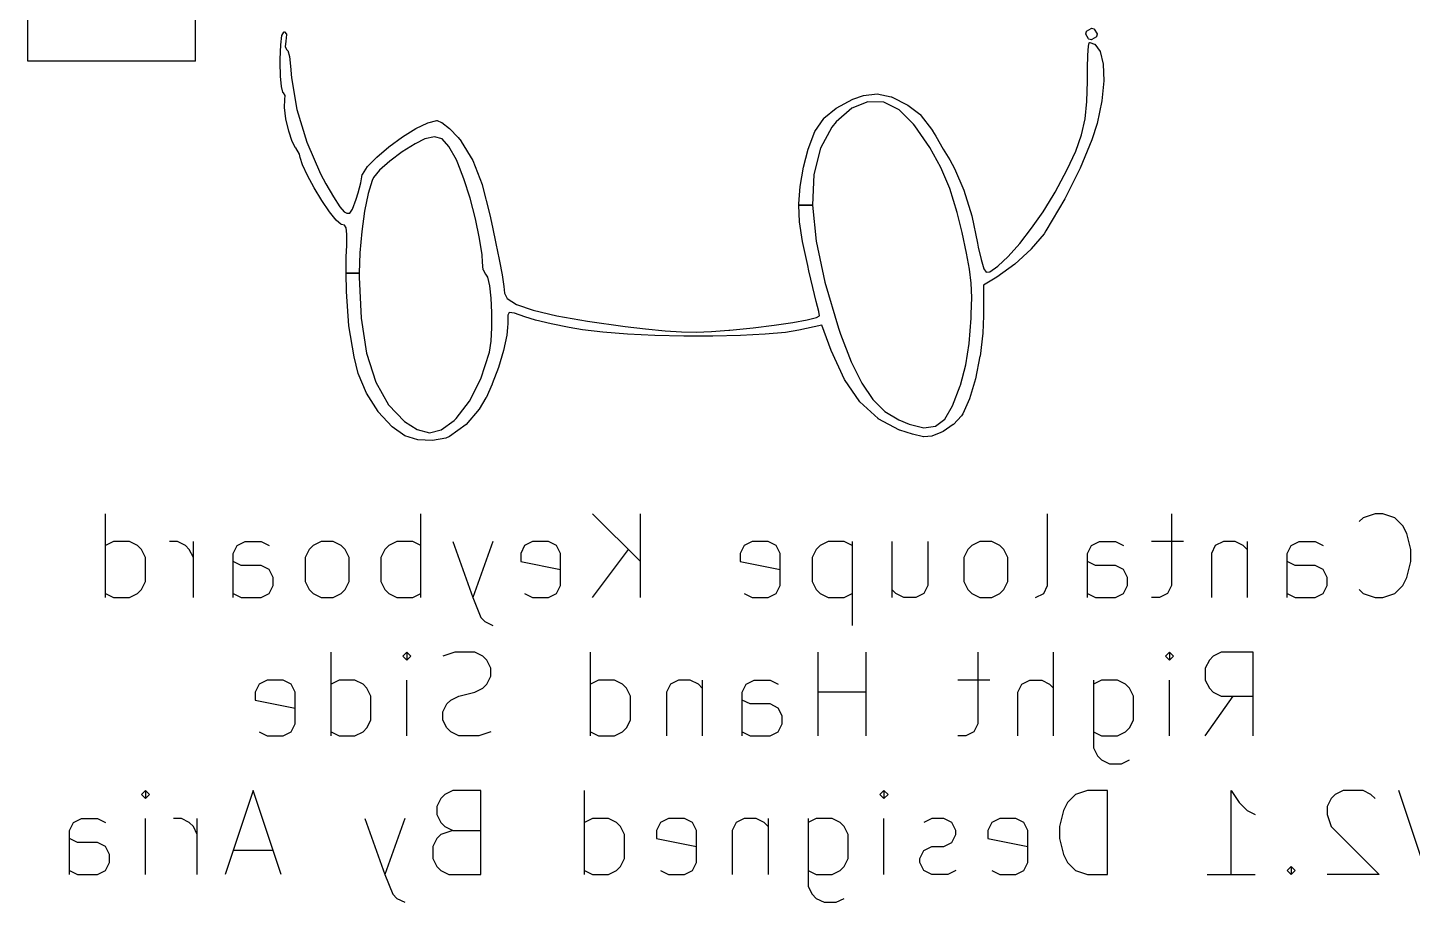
# Model space of a CAD drawing. Extents: x 83 to 346, y -162 to -57.
# Drawn here: x 262.49 to 279.01, y -154.59 to -144.17 of the extents above; entities that cross this region are included whole.
import ezdxf

# ---------------------------------------------------------------- set-up
doc = ezdxf.new("R2010")
doc.units = 0
doc.layers.add('BLACK', color=7, linetype='CONTINUOUS')

msp = doc.modelspace()

# ---------------------------------------------------------------- linework, layer by layer
at = {"layer": 'BLACK', "linetype": 'CONTINUOUS'}
for p, q in [((262.49, -144.566), (262.49, -140.666)), ((264.49, -144.566), (264.49, -140.666)), ((275.121, -144.208), (275.177, -144.175)), ((275.177, -144.175), (275.178, -144.174)), ((275.177, -144.175), (275.177, -144.175)), ((275.177, -144.175), (275.177, -144.175)), ((275.178, -144.174), (275.179, -144.174)), ((275.179, -144.174), (275.18, -144.174)), ((275.179, -144.174), (275.179, -144.174)), ((275.179, -144.174), (275.179, -144.174)), ((275.179, -144.174), (275.179, -144.174)), ((275.18, -144.174), (275.18, -144.174)), ((275.18, -144.174), (275.18, -144.174)), ((275.18, -144.174), (275.21, -144.181)), ((275.21, -144.181), (275.21, -144.181)), ((275.21, -144.181), (275.21, -144.181)), ((275.21, -144.181), (275.21, -144.181)), ((275.21, -144.181), (275.211, -144.182)), ((275.211, -144.182), (275.212, -144.182)), ((275.212, -144.182), (275.212, -144.182)), ((275.212, -144.182), (275.212, -144.182)), ((275.212, -144.182), (275.213, -144.184)), ((275.213, -144.184), (275.213, -144.184)), ((275.213, -144.184), (275.247, -144.24)), ((265.508, -144.372), (265.523, -144.261)), ((265.523, -144.259), (265.545, -144.219)), ((265.523, -144.26), (265.523, -144.259)), ((265.523, -144.261), (265.523, -144.26)), ((265.545, -144.218), (265.546, -144.217)), ((265.545, -144.219), (265.545, -144.218)), ((265.546, -144.217), (265.546, -144.217)), ((265.546, -144.217), (265.546, -144.217)), ((265.546, -144.217), (265.547, -144.217)), ((265.547, -144.217), (265.548, -144.216)), ((265.548, -144.216), (265.548, -144.216)), ((265.548, -144.216), (265.548, -144.216)), ((265.548, -144.216), (265.549, -144.216)), ((265.549, -144.216), (265.55, -144.216)), ((265.55, -144.216), (265.55, -144.216)), ((265.55, -144.216), (265.551, -144.216)), ((265.55, -144.216), (265.55, -144.216)), ((265.551, -144.216), (265.551, -144.217)), ((265.551, -144.217), (265.552, -144.217)), ((265.552, -144.217), (265.552, -144.217)), ((265.552, -144.217), (265.552, -144.217)), ((265.552, -144.217), (265.553, -144.218)), ((265.553, -144.218), (265.576, -144.243)), ((265.571, -144.328), (265.563, -144.397)), ((265.577, -144.247), (265.571, -144.327)), ((265.571, -144.327), (265.571, -144.328)), ((265.571, -144.328), (265.571, -144.328)), ((265.576, -144.243), (265.576, -144.243)), ((265.576, -144.243), (265.576, -144.244)), ((265.576, -144.244), (265.576, -144.244)), ((265.576, -144.244), (265.577, -144.245)), ((265.577, -144.245), (265.577, -144.245)), ((265.577, -144.245), (265.577, -144.245)), ((265.577, -144.245), (265.577, -144.246)), ((265.577, -144.246), (265.577, -144.247)), ((265.577, -144.247), (265.577, -144.247)), ((265.577, -144.247), (265.577, -144.247)), ((275.111, -144.241), (275.118, -144.212)), ((275.111, -144.242), (275.111, -144.241)), ((275.111, -144.241), (275.111, -144.241)), ((275.111, -144.241), (275.111, -144.241)), ((275.111, -144.243), (275.111, -144.242)), ((275.111, -144.244), (275.111, -144.243)), ((275.111, -144.243), (275.111, -144.243)), ((275.111, -144.243), (275.111, -144.243)), ((275.111, -144.245), (275.111, -144.244)), ((275.145, -144.301), (275.111, -144.245)), ((275.111, -144.245), (275.111, -144.245)), ((275.111, -144.245), (275.111, -144.245)), ((275.118, -144.212), (275.119, -144.21)), ((275.118, -144.212), (275.118, -144.212)), ((275.118, -144.212), (275.118, -144.212)), ((275.118, -144.212), (275.118, -144.212)), ((275.119, -144.21), (275.12, -144.209)), ((275.119, -144.21), (275.119, -144.21)), ((275.119, -144.21), (275.119, -144.21)), ((275.119, -144.21), (275.119, -144.21)), ((275.12, -144.209), (275.121, -144.208)), ((275.121, -144.208), (275.121, -144.208)), ((275.121, -144.208), (275.121, -144.208)), ((275.147, -144.303), (275.145, -144.301)), ((275.145, -144.301), (275.145, -144.301)), ((275.145, -144.387), (275.153, -144.348)), ((275.148, -144.303), (275.147, -144.303)), ((275.147, -144.303), (275.147, -144.303)), ((275.147, -144.303), (275.147, -144.303)), ((275.178, -144.311), (275.148, -144.303)), ((275.148, -144.303), (275.148, -144.303)), ((275.148, -144.303), (275.148, -144.303)), ((275.148, -144.303), (275.148, -144.303)), ((275.148, -144.303), (275.148, -144.303)), ((275.153, -144.348), (275.153, -144.347)), ((275.153, -144.347), (275.154, -144.347)), ((275.153, -144.348), (275.153, -144.348)), ((275.154, -144.346), (275.155, -144.345)), ((275.154, -144.347), (275.154, -144.346)), ((275.154, -144.346), (275.154, -144.346)), ((275.154, -144.346), (275.154, -144.346)), ((275.155, -144.345), (275.155, -144.345)), ((275.155, -144.345), (275.156, -144.345)), ((275.156, -144.345), (275.156, -144.344)), ((275.156, -144.344), (275.157, -144.344)), ((275.157, -144.344), (275.157, -144.344)), ((275.157, -144.344), (275.157, -144.344)), ((275.157, -144.344), (275.158, -144.344)), ((275.158, -144.344), (275.158, -144.344)), ((275.158, -144.344), (275.159, -144.344)), ((275.159, -144.344), (275.159, -144.344)), ((275.159, -144.344), (275.16, -144.344)), ((275.16, -144.344), (275.216, -144.362)), ((275.179, -144.311), (275.178, -144.311)), ((275.178, -144.311), (275.178, -144.311)), ((275.178, -144.311), (275.178, -144.311)), ((275.18, -144.311), (275.179, -144.311)), ((275.181, -144.311), (275.18, -144.311)), ((275.18, -144.311), (275.18, -144.311)), ((275.18, -144.311), (275.18, -144.311)), ((275.182, -144.31), (275.181, -144.311)), ((275.238, -144.276), (275.182, -144.31)), ((275.182, -144.31), (275.182, -144.31)), ((275.239, -144.275), (275.238, -144.276)), ((275.238, -144.276), (275.238, -144.276)), ((275.238, -144.276), (275.238, -144.276)), ((275.238, -144.276), (275.238, -144.276)), ((275.238, -144.276), (275.238, -144.276)), ((275.24, -144.274), (275.239, -144.275)), ((275.239, -144.275), (275.239, -144.275)), ((275.239, -144.275), (275.239, -144.275)), ((275.248, -144.244), (275.24, -144.273)), ((275.24, -144.273), (275.24, -144.274)), ((275.247, -144.24), (275.247, -144.24)), ((275.247, -144.24), (275.247, -144.24)), ((275.247, -144.24), (275.247, -144.241)), ((275.247, -144.241), (275.248, -144.242)), ((275.248, -144.242), (275.248, -144.242)), ((275.248, -144.242), (275.248, -144.242)), ((275.248, -144.242), (275.248, -144.242)), ((275.248, -144.242), (275.248, -144.244)), ((275.248, -144.244), (275.248, -144.244)), ((275.248, -144.244), (275.248, -144.244)), ((265.501, -144.542), (265.508, -144.373)), ((265.508, -144.373), (265.508, -144.372)), ((265.508, -144.372), (265.508, -144.372)), ((265.563, -144.397), (265.58, -144.43)), ((265.58, -144.43), (265.59, -144.438)), ((265.59, -144.438), (265.59, -144.439)), ((265.59, -144.439), (265.591, -144.439)), ((265.591, -144.439), (265.591, -144.439)), ((265.591, -144.439), (265.591, -144.44)), ((265.591, -144.44), (265.592, -144.44)), ((265.592, -144.44), (265.592, -144.441)), ((265.592, -144.441), (265.613, -144.509)), ((265.613, -144.509), (265.613, -144.51)), ((265.613, -144.51), (265.613, -144.51)), ((265.613, -144.51), (265.624, -144.625)), ((275.133, -144.651), (275.137, -144.495)), ((275.137, -144.494), (275.144, -144.388)), ((275.137, -144.495), (275.137, -144.494)), ((275.137, -144.494), (275.137, -144.494)), ((275.144, -144.388), (275.145, -144.387)), ((275.145, -144.387), (275.145, -144.387)), ((275.216, -144.362), (275.216, -144.362)), ((275.216, -144.362), (275.217, -144.362)), ((275.217, -144.362), (275.217, -144.363)), ((275.217, -144.363), (275.218, -144.363)), ((275.218, -144.363), (275.218, -144.363)), ((275.218, -144.363), (275.218, -144.364)), ((275.218, -144.364), (275.283, -144.45)), ((275.283, -144.45), (275.283, -144.45)), ((275.283, -144.45), (275.283, -144.45)), ((275.283, -144.45), (275.283, -144.451)), ((275.283, -144.451), (275.284, -144.452)), ((275.284, -144.452), (275.284, -144.452)), ((275.284, -144.452), (275.284, -144.452)), ((275.284, -144.452), (275.32, -144.601)), ((264.49, -144.566), (262.49, -144.566)), ((265.501, -144.581), (265.501, -144.542)), ((265.501, -144.542), (265.501, -144.542)), ((265.501, -144.542), (265.501, -144.542)), ((265.505, -144.744), (265.501, -144.581)), ((265.501, -144.581), (265.501, -144.581)), ((265.501, -144.581), (265.501, -144.581)), ((265.624, -144.625), (265.624, -144.625)), ((265.624, -144.625), (265.624, -144.625)), ((265.624, -144.625), (265.635, -144.766)), ((275.131, -144.803), (275.133, -144.651)), ((275.133, -144.651), (275.133, -144.651)), ((275.133, -144.651), (275.133, -144.651)), ((275.32, -144.601), (275.32, -144.601)), ((275.32, -144.601), (275.32, -144.602)), ((275.32, -144.602), (275.326, -144.801)), ((265.516, -144.868), (265.505, -144.744)), ((265.505, -144.744), (265.505, -144.744)), ((265.505, -144.744), (265.505, -144.744)), ((265.635, -144.766), (265.702, -145.144)), ((275.125, -145.047), (275.131, -144.803)), ((275.326, -144.802), (275.301, -145.041)), ((275.326, -144.801), (275.326, -144.801)), ((275.326, -144.801), (275.326, -144.802)), ((265.517, -144.869), (265.516, -144.868)), ((265.533, -144.936), (265.517, -144.869)), ((265.517, -144.869), (265.517, -144.869)), ((265.533, -144.937), (265.533, -144.936)), ((265.533, -144.936), (265.533, -144.936)), ((265.533, -144.938), (265.533, -144.937)), ((265.533, -144.937), (265.533, -144.937)), ((265.534, -144.938), (265.533, -144.938)), ((265.541, -144.944), (265.534, -144.938)), ((265.534, -144.938), (265.534, -144.938)), ((265.561, -144.976), (265.541, -144.944)), ((265.556, -145.024), (265.561, -144.976)), ((272.333, -145.02), (272.459, -144.974)), ((272.459, -144.974), (272.459, -144.974)), ((272.459, -144.974), (272.46, -144.974)), ((272.46, -144.974), (272.622, -144.955)), ((272.622, -144.955), (272.623, -144.955)), ((272.623, -144.955), (272.624, -144.955)), ((272.624, -144.955), (272.79, -144.992)), ((272.79, -144.992), (272.791, -144.993)), ((272.791, -144.993), (272.792, -144.993)), ((272.792, -144.993), (272.99, -145.09)), ((265.553, -145.118), (265.556, -145.024)), ((265.553, -145.119), (265.553, -145.118)), ((265.553, -145.118), (265.553, -145.118)), ((265.571, -145.254), (265.553, -145.119)), ((265.556, -145.024), (265.556, -145.024)), ((265.556, -145.024), (265.556, -145.024)), ((265.702, -145.144), (265.821, -145.534)), ((271.986, -145.247), (272.133, -145.125)), ((272.133, -145.125), (272.333, -145.02)), ((272.133, -145.125), (272.133, -145.125)), ((272.133, -145.125), (272.133, -145.125)), ((272.322, -145.128), (272.135, -145.289)), ((272.512, -145.051), (272.322, -145.128)), ((272.333, -145.02), (272.333, -145.02)), ((272.333, -145.02), (272.333, -145.02)), ((272.701, -145.057), (272.512, -145.051)), ((272.884, -145.145), (272.701, -145.057)), ((273.055, -145.316), (272.884, -145.145)), ((272.99, -145.09), (272.99, -145.09)), ((272.99, -145.09), (272.99, -145.09)), ((272.99, -145.09), (273.133, -145.2)), ((275.104, -145.253), (275.125, -145.047)), ((275.301, -145.041), (275.245, -145.309)), ((275.301, -145.041), (275.301, -145.041)), ((275.301, -145.041), (275.301, -145.041)), ((265.571, -145.255), (265.571, -145.254)), ((265.571, -145.254), (265.571, -145.254)), ((265.604, -145.4), (265.571, -145.255)), ((267.121, -145.37), (267.263, -145.301)), ((267.263, -145.301), (267.263, -145.301)), ((267.263, -145.301), (267.264, -145.301)), ((267.264, -145.301), (267.371, -145.275)), ((267.371, -145.275), (267.371, -145.275)), ((267.371, -145.275), (267.372, -145.275)), ((267.372, -145.275), (267.372, -145.275)), ((267.372, -145.275), (267.373, -145.275)), ((267.373, -145.275), (267.373, -145.275)), ((267.373, -145.275), (267.374, -145.275)), ((267.374, -145.275), (267.427, -145.297)), ((267.427, -145.297), (267.427, -145.298)), ((267.427, -145.298), (267.428, -145.298)), ((267.428, -145.298), (267.52, -145.371)), ((271.878, -145.405), (271.985, -145.248)), ((271.985, -145.248), (271.986, -145.247)), ((271.985, -145.248), (271.985, -145.248)), ((272.135, -145.289), (272.082, -145.353)), ((273.073, -145.339), (273.055, -145.316)), ((273.249, -145.596), (273.073, -145.339)), ((273.133, -145.2), (273.134, -145.2)), ((273.134, -145.2), (273.134, -145.201)), ((273.134, -145.201), (273.283, -145.394)), ((275.062, -145.443), (275.104, -145.253)), ((275.245, -145.309), (275.184, -145.506)), ((275.245, -145.309), (275.245, -145.309)), ((275.245, -145.309), (275.245, -145.309)), ((265.604, -145.401), (265.604, -145.4)), ((265.644, -145.525), (265.604, -145.401)), ((265.604, -145.401), (265.604, -145.401)), ((266.799, -145.587), (266.96, -145.47)), ((266.96, -145.47), (267.121, -145.37)), ((266.96, -145.47), (266.96, -145.47)), ((266.96, -145.47), (266.96, -145.47)), ((267.229, -145.493), (267.111, -145.55)), ((267.121, -145.37), (267.121, -145.37)), ((267.121, -145.37), (267.121, -145.37)), ((267.342, -145.468), (267.229, -145.493)), ((267.432, -145.494), (267.342, -145.468)), ((267.515, -145.582), (267.432, -145.494)), ((267.52, -145.371), (267.52, -145.371)), ((267.52, -145.371), (267.521, -145.371)), ((267.521, -145.371), (267.623, -145.477)), ((267.623, -145.477), (267.623, -145.477)), ((267.623, -145.477), (267.623, -145.477)), ((267.623, -145.477), (267.66, -145.522)), ((271.798, -145.616), (271.878, -145.406)), ((271.878, -145.406), (271.878, -145.405)), ((271.878, -145.405), (271.878, -145.405)), ((272.082, -145.353), (271.945, -145.605)), ((273.283, -145.394), (273.283, -145.394)), ((273.283, -145.394), (273.283, -145.395)), ((273.283, -145.395), (273.321, -145.461)), ((273.321, -145.461), (273.321, -145.461)), ((273.321, -145.461), (273.411, -145.615)), ((274.992, -145.638), (275.062, -145.443)), ((265.645, -145.526), (265.644, -145.525)), ((265.685, -145.599), (265.645, -145.526)), ((265.645, -145.526), (265.645, -145.526)), ((265.686, -145.599), (265.685, -145.599)), ((265.686, -145.6), (265.686, -145.599)), ((265.687, -145.6), (265.686, -145.6)), ((265.732, -145.676), (265.687, -145.6)), ((265.821, -145.534), (265.984, -145.908)), ((266.654, -145.709), (266.799, -145.587)), ((266.799, -145.587), (266.799, -145.587)), ((266.799, -145.587), (266.799, -145.587)), ((266.958, -145.646), (266.808, -145.757)), ((267.111, -145.55), (266.958, -145.646)), ((267.603, -145.742), (267.515, -145.582)), ((267.66, -145.522), (267.66, -145.523)), ((267.66, -145.523), (267.66, -145.523)), ((267.66, -145.523), (267.798, -145.749)), ((271.745, -145.83), (271.798, -145.616)), ((271.798, -145.616), (271.798, -145.616)), ((271.798, -145.616), (271.798, -145.616)), ((271.945, -145.605), (271.867, -145.916)), ((273.384, -145.835), (273.249, -145.596)), ((273.411, -145.615), (273.488, -145.743)), ((274.888, -145.859), (274.992, -145.638)), ((275.184, -145.506), (275.046, -145.841)), ((275.184, -145.506), (275.184, -145.506)), ((275.184, -145.506), (275.184, -145.506)), ((265.74, -145.715), (265.732, -145.676)), ((265.766, -145.801), (265.74, -145.715)), ((265.74, -145.715), (265.74, -145.715)), ((265.74, -145.715), (265.74, -145.715)), ((265.766, -145.802), (265.766, -145.801)), ((265.826, -145.929), (265.766, -145.802)), ((265.766, -145.802), (265.766, -145.802)), ((266.482, -145.916), (266.542, -145.824)), ((266.542, -145.824), (266.542, -145.823)), ((266.542, -145.823), (266.543, -145.823)), ((266.543, -145.823), (266.654, -145.709)), ((266.654, -145.709), (266.654, -145.709)), ((266.654, -145.709), (266.654, -145.709)), ((266.808, -145.757), (266.686, -145.865)), ((267.621, -145.781), (267.603, -145.742)), ((267.694, -145.969), (267.621, -145.781)), ((267.798, -145.749), (267.798, -145.749)), ((267.798, -145.749), (267.799, -145.75)), ((267.799, -145.75), (267.911, -146.038)), ((271.704, -146.061), (271.745, -145.83)), ((271.745, -145.83), (271.745, -145.83)), ((271.745, -145.83), (271.745, -145.83)), ((273.489, -146.084), (273.384, -145.835)), ((273.488, -145.743), (273.488, -145.743)), ((273.488, -145.743), (273.488, -145.743)), ((273.488, -145.743), (273.545, -145.844)), ((265.908, -146.077), (265.826, -145.929)), ((265.826, -145.929), (265.826, -145.929)), ((265.826, -145.929), (265.826, -145.929)), ((265.984, -145.908), (266.048, -146.029)), ((266.462, -146.017), (266.475, -145.946)), ((266.475, -145.946), (266.481, -145.918)), ((266.475, -145.946), (266.475, -145.946)), ((266.475, -145.946), (266.475, -145.946)), ((266.481, -145.917), (266.482, -145.916)), ((266.481, -145.918), (266.481, -145.917)), ((266.597, -145.991), (266.551, -146.145)), ((266.614, -145.953), (266.597, -145.991)), ((266.686, -145.865), (266.614, -145.953)), ((267.766, -146.199), (267.694, -145.969)), ((271.867, -145.916), (271.85, -146.285)), ((273.545, -145.844), (273.545, -145.844)), ((273.545, -145.844), (273.545, -145.844)), ((273.545, -145.844), (273.657, -146.105)), ((274.744, -146.127), (274.888, -145.859)), ((275.046, -145.842), (274.861, -146.208)), ((275.046, -145.841), (275.046, -145.841)), ((275.046, -145.841), (275.046, -145.842)), ((266, -146.228), (265.908, -146.077)), ((265.908, -146.077), (265.908, -146.077)), ((265.908, -146.077), (265.908, -146.077)), ((266.048, -146.029), (266.138, -146.184)), ((266.407, -146.211), (266.431, -146.135)), ((266.431, -146.135), (266.462, -146.017)), ((266.551, -146.145), (266.509, -146.354)), ((267.911, -146.038), (267.911, -146.039)), ((267.911, -146.039), (267.911, -146.039)), ((267.911, -146.039), (268.003, -146.4)), ((271.687, -146.269), (271.704, -146.061)), ((271.704, -146.061), (271.704, -146.061)), ((271.704, -146.061), (271.704, -146.061)), ((273.577, -146.37), (273.489, -146.084)), ((273.657, -146.105), (273.657, -146.106)), ((273.657, -146.106), (273.657, -146.106)), ((273.657, -146.106), (273.752, -146.412)), ((274.602, -146.364), (274.723, -146.166)), ((274.723, -146.166), (274.744, -146.127)), ((266.092, -146.363), (266, -146.228)), ((266, -146.228), (266, -146.228)), ((266, -146.228), (266, -146.228)), ((266.138, -146.184), (266.215, -146.301)), ((266.215, -146.301), (266.266, -146.361)), ((266.333, -146.38), (266.365, -146.33)), ((266.365, -146.33), (266.407, -146.211)), ((267.831, -146.445), (267.766, -146.199)), ((271.687, -146.27), (271.687, -146.269)), ((271.688, -146.285), (271.687, -146.27)), ((271.687, -146.27), (271.687, -146.27)), ((271.696, -146.48), (271.688, -146.285)), ((271.688, -146.285), (271.85, -146.285)), ((271.85, -146.285), (271.688, -146.285)), ((271.85, -146.285), (271.894, -146.714)), ((274.861, -146.209), (274.636, -146.59)), ((274.861, -146.208), (274.861, -146.208)), ((274.861, -146.208), (274.861, -146.209)), ((266.171, -146.463), (266.092, -146.363)), ((266.092, -146.363), (266.092, -146.363)), ((266.092, -146.363), (266.092, -146.363)), ((266.172, -146.463), (266.171, -146.463)), ((266.172, -146.464), (266.172, -146.463)), ((266.227, -146.51), (266.172, -146.464)), ((266.266, -146.361), (266.298, -146.38)), ((266.298, -146.38), (266.333, -146.38)), ((266.509, -146.354), (266.475, -146.597)), ((267.881, -146.68), (267.831, -146.445)), ((268.003, -146.4), (268.003, -146.4)), ((268.003, -146.4), (268.003, -146.4)), ((268.003, -146.4), (268.033, -146.547)), ((271.696, -146.481), (271.696, -146.48)), ((271.696, -146.48), (271.696, -146.48)), ((271.731, -146.717), (271.696, -146.481)), ((273.636, -146.609), (273.577, -146.37)), ((273.752, -146.412), (273.752, -146.412)), ((273.752, -146.412), (273.752, -146.412)), ((273.752, -146.412), (273.821, -146.736)), ((274.465, -146.559), (274.602, -146.364)), ((266.228, -146.51), (266.227, -146.51)), ((266.227, -146.51), (266.227, -146.51)), ((266.227, -146.51), (266.227, -146.51)), ((266.229, -146.511), (266.228, -146.51)), ((266.235, -146.512), (266.229, -146.511)), ((266.229, -146.511), (266.229, -146.511)), ((266.229, -146.511), (266.229, -146.511)), ((266.268, -146.52), (266.235, -146.512)), ((266.287, -146.552), (266.268, -146.52)), ((266.295, -146.628), (266.287, -146.552)), ((266.295, -146.764), (266.295, -146.628)), ((266.475, -146.597), (266.452, -146.851)), ((268.033, -146.547), (268.033, -146.547)), ((268.033, -146.547), (268.073, -146.739)), ((273.69, -146.855), (273.636, -146.609)), ((274.323, -146.74), (274.465, -146.559)), ((274.613, -146.624), (274.461, -146.805)), ((274.636, -146.591), (274.613, -146.624)), ((274.613, -146.624), (274.613, -146.624)), ((274.613, -146.624), (274.613, -146.624)), ((274.636, -146.59), (274.636, -146.59)), ((274.636, -146.59), (274.636, -146.591)), ((266.29, -146.899), (266.295, -146.764)), ((267.91, -146.877), (267.881, -146.68)), ((268.073, -146.739), (268.073, -146.739)), ((268.073, -146.739), (268.113, -146.93)), ((271.794, -147.004), (271.731, -146.717)), ((271.731, -146.717), (271.731, -146.717)), ((271.731, -146.717), (271.731, -146.717)), ((271.894, -146.714), (271.997, -147.202)), ((273.821, -146.736), (273.821, -146.736)), ((273.821, -146.736), (273.821, -146.736)), ((273.821, -146.736), (273.829, -146.782)), ((273.829, -146.782), (273.862, -146.932)), ((274.185, -146.895), (274.323, -146.74)), ((274.461, -146.806), (274.264, -146.986)), ((274.461, -146.805), (274.461, -146.805)), ((274.461, -146.805), (274.461, -146.806)), ((266.29, -147.095), (266.29, -146.899)), ((266.29, -146.899), (266.29, -146.899)), ((266.29, -146.899), (266.29, -146.899)), ((266.452, -146.851), (266.443, -147.095)), ((267.914, -146.961), (267.91, -146.877)), ((267.924, -147.055), (267.914, -146.961)), ((267.914, -146.961), (267.914, -146.961)), ((267.914, -146.961), (267.914, -146.961)), ((268.113, -146.93), (268.113, -146.93)), ((268.113, -146.93), (268.117, -146.95)), ((268.117, -146.95), (268.117, -146.95)), ((268.117, -146.95), (268.117, -146.95)), ((268.117, -146.95), (268.148, -147.114)), ((273.725, -147.047), (273.69, -146.855)), ((273.862, -146.932), (273.895, -147.041)), ((274.263, -146.986), (274.05, -147.14)), ((274.063, -147.011), (274.185, -146.895)), ((274.264, -146.986), (274.263, -146.986)), ((274.264, -146.986), (274.264, -146.986)), ((266.291, -147.313), (266.29, -147.095)), ((266.29, -147.095), (266.443, -147.095)), ((266.443, -147.095), (266.29, -147.095)), ((266.443, -147.095), (266.443, -147.143)), ((266.443, -147.143), (266.467, -147.631)), ((267.925, -147.056), (267.924, -147.055)), ((267.924, -147.055), (267.924, -147.055)), ((267.924, -147.055), (267.924, -147.055)), ((267.925, -147.057), (267.925, -147.056)), ((267.95, -147.102), (267.925, -147.057)), ((267.925, -147.057), (267.925, -147.057)), ((267.925, -147.057), (267.925, -147.057)), ((267.951, -147.103), (267.95, -147.102)), ((267.95, -147.102), (267.95, -147.102)), ((267.95, -147.102), (267.95, -147.102)), ((267.952, -147.104), (267.951, -147.103)), ((267.951, -147.103), (267.951, -147.103)), ((267.951, -147.103), (267.951, -147.103)), ((267.953, -147.104), (267.952, -147.104)), ((267.952, -147.104), (267.952, -147.104)), ((267.954, -147.104), (267.953, -147.104)), ((267.953, -147.104), (267.953, -147.104)), ((267.955, -147.104), (267.954, -147.104)), ((267.98, -147.141), (267.955, -147.104)), ((268.002, -147.243), (267.98, -147.141)), ((268.148, -147.114), (268.148, -147.114)), ((268.148, -147.114), (268.148, -147.114)), ((268.148, -147.114), (268.17, -147.251)), ((271.809, -147.066), (271.794, -147.004)), ((271.794, -147.004), (271.794, -147.004)), ((271.794, -147.004), (271.794, -147.004)), ((271.857, -147.263), (271.809, -147.066)), ((271.809, -147.066), (271.809, -147.066)), ((273.744, -147.214), (273.725, -147.047)), ((274.049, -147.14), (273.893, -147.237)), ((273.895, -147.041), (273.921, -147.083)), ((273.921, -147.083), (273.968, -147.076)), ((273.968, -147.076), (274.063, -147.011)), ((274.05, -147.14), (274.049, -147.14)), ((274.05, -147.14), (274.05, -147.14)), ((266.291, -147.314), (266.291, -147.313)), ((266.322, -147.72), (266.291, -147.314)), ((266.291, -147.314), (266.291, -147.314)), ((268.018, -147.391), (268.002, -147.243)), ((268.17, -147.251), (268.17, -147.251)), ((268.17, -147.251), (268.17, -147.251)), ((268.17, -147.251), (268.179, -147.332)), ((271.897, -147.43), (271.857, -147.263)), ((271.997, -147.202), (272.162, -147.75)), ((273.75, -147.382), (273.744, -147.214)), ((273.893, -147.237), (273.893, -147.603)), ((268.026, -147.564), (268.018, -147.391)), ((268.179, -147.332), (268.209, -147.396)), ((268.209, -147.396), (268.322, -147.467)), ((268.322, -147.467), (268.519, -147.536)), ((271.925, -147.549), (271.897, -147.43)), ((271.897, -147.43), (271.897, -147.43)), ((273.745, -147.582), (273.75, -147.382)), ((266.467, -147.631), (266.533, -148.048)), ((268.026, -147.742), (268.026, -147.564)), ((268.235, -147.563), (268.216, -147.595)), ((268.216, -147.595), (268.218, -147.679)), ((268.295, -147.57), (268.235, -147.563)), ((268.419, -147.614), (268.295, -147.57)), ((268.42, -147.614), (268.419, -147.614)), ((268.548, -147.654), (268.42, -147.614)), ((268.42, -147.614), (268.42, -147.614)), ((268.42, -147.614), (268.42, -147.614)), ((268.519, -147.536), (268.801, -147.603)), ((268.801, -147.603), (269.166, -147.667)), ((271.616, -147.683), (271.787, -147.652)), ((271.787, -147.652), (271.899, -147.624)), ((271.899, -147.624), (271.935, -147.602)), ((271.935, -147.602), (271.925, -147.549)), ((273.721, -147.932), (273.743, -147.629)), ((273.743, -147.629), (273.745, -147.582)), ((273.893, -147.604), (273.884, -147.809)), ((273.893, -147.603), (273.893, -147.603)), ((273.893, -147.603), (273.893, -147.604)), ((266.322, -147.721), (266.322, -147.72)), ((266.322, -147.72), (266.322, -147.72)), ((266.383, -148.091), (266.322, -147.721)), ((268.017, -147.905), (268.026, -147.742)), ((268.214, -147.743), (268.205, -147.831)), ((268.219, -147.694), (268.214, -147.743)), ((268.214, -147.743), (268.214, -147.743)), ((268.218, -147.679), (268.219, -147.693)), ((268.219, -147.693), (268.219, -147.694)), ((268.219, -147.694), (268.219, -147.694)), ((268.549, -147.654), (268.548, -147.654)), ((268.548, -147.654), (268.548, -147.654)), ((268.733, -147.698), (268.549, -147.654)), ((268.947, -147.741), (268.733, -147.698)), ((268.733, -147.698), (268.733, -147.698)), ((268.733, -147.698), (268.733, -147.698)), ((269.109, -147.769), (268.947, -147.741)), ((268.947, -147.741), (268.947, -147.741)), ((268.947, -147.741), (268.947, -147.741)), ((269.35, -147.799), (269.109, -147.769)), ((269.109, -147.769), (269.109, -147.769)), ((269.109, -147.769), (269.109, -147.769)), ((269.166, -147.667), (269.616, -147.729)), ((269.644, -147.821), (269.35, -147.799)), ((269.35, -147.799), (269.35, -147.799)), ((269.35, -147.799), (269.35, -147.799)), ((269.616, -147.729), (269.859, -147.758)), ((269.859, -147.758), (270.095, -147.782)), ((270.095, -147.782), (270.289, -147.794)), ((270.289, -147.794), (270.465, -147.797)), ((270.465, -147.797), (270.645, -147.789)), ((270.645, -147.789), (270.854, -147.773)), ((270.854, -147.773), (270.865, -147.772)), ((270.854, -147.773), (270.854, -147.773)), ((270.865, -147.772), (271.142, -147.745)), ((271.142, -147.745), (271.396, -147.714)), ((271.531, -147.8), (271.288, -147.822)), ((271.396, -147.714), (271.616, -147.683)), ((271.689, -147.774), (271.531, -147.8)), ((271.531, -147.8), (271.531, -147.8)), ((271.531, -147.8), (271.531, -147.8)), ((271.961, -147.713), (271.689, -147.774)), ((271.689, -147.774), (271.689, -147.774)), ((271.689, -147.774), (271.689, -147.774)), ((272.076, -148.016), (271.961, -147.713)), ((272.162, -147.75), (272.187, -147.822)), ((273.884, -147.81), (273.85, -148.085)), ((273.884, -147.809), (273.884, -147.81)), ((273.884, -147.81), (273.884, -147.81)), ((267.998, -148.034), (268.017, -147.905)), ((268.205, -147.831), (268.164, -148.015)), ((268.205, -147.831), (268.205, -147.831)), ((268.205, -147.831), (268.205, -147.831)), ((269.972, -147.836), (269.644, -147.821)), ((269.644, -147.821), (269.644, -147.821)), ((269.644, -147.821), (269.644, -147.821)), ((270.318, -147.844), (269.972, -147.836)), ((269.972, -147.836), (269.972, -147.836)), ((269.972, -147.836), (269.972, -147.836)), ((270.664, -147.844), (270.318, -147.844)), ((270.318, -147.844), (270.318, -147.844)), ((270.318, -147.844), (270.318, -147.844)), ((270.993, -147.837), (270.664, -147.844)), ((270.664, -147.844), (270.664, -147.844)), ((270.664, -147.844), (270.664, -147.844)), ((270.994, -147.837), (270.993, -147.837)), ((270.993, -147.837), (270.993, -147.837)), ((271.288, -147.822), (270.994, -147.837)), ((271.288, -147.822), (271.288, -147.822)), ((271.288, -147.822), (271.288, -147.822)), ((272.187, -147.822), (272.312, -148.15)), ((273.68, -148.187), (273.721, -147.932)), ((266.433, -148.29), (266.383, -148.091)), ((266.383, -148.091), (266.383, -148.091)), ((266.383, -148.091), (266.383, -148.091)), ((266.533, -148.048), (266.642, -148.392)), ((267.897, -148.352), (267.997, -148.036)), ((267.997, -148.036), (267.998, -148.034)), ((268.164, -148.015), (268.104, -148.218)), ((268.164, -148.015), (268.164, -148.015)), ((268.164, -148.015), (268.164, -148.015)), ((272.076, -148.017), (272.076, -148.016)), ((272.233, -148.36), (272.076, -148.017)), ((272.076, -148.017), (272.076, -148.017)), ((273.849, -148.085), (273.795, -148.354)), ((273.85, -148.085), (273.849, -148.085)), ((273.849, -148.085), (273.849, -148.085)), ((266.433, -148.291), (266.433, -148.29)), ((266.433, -148.29), (266.433, -148.29)), ((266.53, -148.524), (266.433, -148.291)), ((268.104, -148.219), (268.032, -148.415)), ((268.104, -148.218), (268.104, -148.218)), ((268.104, -148.218), (268.104, -148.219)), ((272.312, -148.15), (272.438, -148.406)), ((273.615, -148.43), (273.68, -148.187)), ((266.642, -148.392), (266.792, -148.663)), ((267.761, -148.621), (267.897, -148.352)), ((268.032, -148.416), (267.957, -148.58)), ((268.032, -148.415), (268.032, -148.416)), ((268.032, -148.416), (268.032, -148.416)), ((272.233, -148.361), (272.233, -148.36)), ((272.233, -148.36), (272.233, -148.36)), ((272.417, -148.628), (272.233, -148.361)), ((272.438, -148.406), (272.571, -148.6)), ((273.523, -148.674), (273.613, -148.435)), ((273.613, -148.435), (273.615, -148.43)), ((273.795, -148.354), (273.725, -148.591)), ((273.795, -148.354), (273.795, -148.354)), ((273.795, -148.354), (273.795, -148.354)), ((266.53, -148.525), (266.53, -148.524)), ((266.671, -148.744), (266.53, -148.525)), ((266.53, -148.525), (266.53, -148.525)), ((267.599, -148.827), (267.761, -148.621)), ((267.956, -148.58), (267.876, -148.714)), ((267.957, -148.58), (267.956, -148.58)), ((267.956, -148.58), (267.956, -148.58)), ((272.417, -148.629), (272.417, -148.628)), ((272.634, -148.828), (272.417, -148.629)), ((272.417, -148.629), (272.417, -148.629)), ((272.571, -148.6), (272.716, -148.741)), ((273.725, -148.592), (273.646, -148.77)), ((273.725, -148.591), (273.725, -148.591)), ((273.725, -148.591), (273.725, -148.592)), ((266.671, -148.745), (266.671, -148.744)), ((266.671, -148.744), (266.671, -148.744)), ((266.837, -148.925), (266.671, -148.745)), ((266.792, -148.663), (266.984, -148.862)), ((267.875, -148.715), (267.721, -148.896)), ((267.876, -148.714), (267.875, -148.715)), ((267.875, -148.715), (267.875, -148.715)), ((272.716, -148.741), (272.882, -148.841)), ((273.428, -148.833), (273.523, -148.674)), ((273.63, -148.795), (273.532, -148.896)), ((273.646, -148.771), (273.63, -148.795)), ((273.63, -148.795), (273.63, -148.795)), ((273.63, -148.795), (273.63, -148.795)), ((273.646, -148.77), (273.646, -148.77)), ((273.646, -148.77), (273.646, -148.771)), ((266.838, -148.926), (266.837, -148.925)), ((266.837, -148.925), (266.837, -148.925)), ((266.988, -149.032), (266.838, -148.926)), ((266.984, -148.862), (267.136, -148.959)), ((267.136, -148.959), (267.283, -148.996)), ((267.283, -148.996), (267.423, -148.96)), ((267.423, -148.96), (267.576, -148.849)), ((267.72, -148.897), (267.523, -149.039)), ((267.576, -148.849), (267.599, -148.827)), ((267.721, -148.896), (267.72, -148.897)), ((267.721, -148.896), (267.721, -148.896)), ((272.635, -148.829), (272.634, -148.828)), ((272.634, -148.828), (272.634, -148.828)), ((272.891, -148.966), (272.635, -148.829)), ((272.882, -148.841), (273.006, -148.893)), ((272.892, -148.966), (272.891, -148.966)), ((272.891, -148.966), (272.891, -148.966)), ((273.045, -149.015), (272.892, -148.966)), ((273.006, -148.893), (273.181, -148.936)), ((273.181, -148.936), (273.317, -148.918)), ((273.317, -148.918), (273.428, -148.833)), ((273.531, -148.897), (273.409, -148.98)), ((273.532, -148.896), (273.531, -148.896)), ((273.531, -148.896), (273.531, -148.897)), ((266.989, -149.032), (266.988, -149.032)), ((266.988, -149.032), (266.988, -149.032)), ((267.142, -149.08), (266.989, -149.032)), ((267.143, -149.08), (267.142, -149.08)), ((267.318, -149.09), (267.143, -149.08)), ((267.143, -149.08), (267.143, -149.08)), ((267.319, -149.09), (267.318, -149.09)), ((267.476, -149.061), (267.319, -149.09)), ((267.319, -149.09), (267.319, -149.09)), ((267.477, -149.061), (267.476, -149.061)), ((267.476, -149.061), (267.476, -149.061)), ((267.523, -149.04), (267.477, -149.061)), ((267.523, -149.039), (267.523, -149.039)), ((267.523, -149.039), (267.523, -149.04)), ((273.177, -149.043), (273.045, -149.015)), ((273.045, -149.015), (273.045, -149.015)), ((273.045, -149.015), (273.045, -149.015)), ((273.178, -149.043), (273.177, -149.043)), ((273.177, -149.043), (273.177, -149.043)), ((273.275, -149.037), (273.178, -149.043)), ((273.276, -149.037), (273.275, -149.037)), ((273.275, -149.037), (273.275, -149.037)), ((273.383, -148.993), (273.276, -149.037)), ((273.384, -148.993), (273.383, -148.993)), ((273.383, -148.993), (273.383, -148.993)), ((273.408, -148.981), (273.384, -148.993)), ((273.409, -148.98), (273.408, -148.98)), ((273.408, -148.98), (273.408, -148.981)), ((263.418, -150.961), (263.418, -149.961)), ((267.18, -150.961), (267.18, -149.961)), ((269.228, -149.961), (269.799, -150.533)), ((269.799, -150.961), (269.799, -149.961)), ((274.656, -150.818), (274.656, -149.961)), ((276.132, -149.961), (276.132, -150.818)), ((278.561, -149.961), (278.418, -150.009)), ((278.656, -149.961), (278.561, -149.961)), ((278.799, -150.009), (278.656, -149.961)), ((278.418, -150.009), (278.371, -150.056)), ((278.894, -150.104), (278.799, -150.009)), ((278.942, -150.199), (278.894, -150.104)), ((263.513, -150.294), (263.418, -150.342)), ((263.704, -150.294), (263.513, -150.294)), ((263.799, -150.342), (263.704, -150.294)), ((264.275, -150.294), (264.18, -150.294)), ((264.371, -150.342), (264.275, -150.294)), ((264.466, -150.961), (264.466, -150.294)), ((264.99, -150.342), (265.085, -150.294)), ((265.085, -150.294), (265.275, -150.294)), ((265.275, -150.294), (265.371, -150.342)), ((265.99, -150.294), (265.894, -150.342)), ((266.132, -150.294), (265.99, -150.294)), ((266.228, -150.342), (266.132, -150.294)), ((266.894, -150.294), (266.799, -150.342)), ((267.085, -150.294), (266.894, -150.294)), ((267.18, -150.342), (267.085, -150.294)), ((267.561, -150.294), (267.799, -150.961)), ((268.037, -150.294), (267.799, -150.961)), ((268.513, -150.294), (268.418, -150.342)), ((268.704, -150.294), (268.513, -150.294)), ((268.799, -150.342), (268.704, -150.294)), ((271.132, -150.294), (271.037, -150.342)), ((271.323, -150.294), (271.132, -150.294)), ((271.418, -150.342), (271.323, -150.294)), ((272.037, -150.294), (271.942, -150.342)), ((272.228, -150.294), (272.037, -150.294)), ((272.323, -150.342), (272.228, -150.294)), ((272.323, -150.294), (272.323, -151.294)), ((272.799, -150.294), (272.799, -150.961)), ((273.228, -150.294), (273.228, -150.818)), ((273.847, -150.294), (273.752, -150.342)), ((273.99, -150.294), (273.847, -150.294)), ((274.085, -150.342), (273.99, -150.294)), ((275.18, -150.342), (275.275, -150.294)), ((275.275, -150.294), (275.466, -150.294)), ((275.466, -150.294), (275.561, -150.342)), ((276.275, -150.294), (275.894, -150.294)), ((276.752, -150.294), (276.656, -150.342)), ((276.894, -150.294), (276.752, -150.294)), ((276.99, -150.342), (276.894, -150.294)), ((277.037, -150.294), (277.037, -150.961)), ((277.561, -150.342), (277.656, -150.294)), ((277.656, -150.294), (277.847, -150.294)), ((277.847, -150.294), (277.942, -150.342)), ((278.99, -150.39), (278.942, -150.199)), ((263.847, -150.39), (263.799, -150.342)), ((263.894, -150.485), (263.847, -150.39)), ((264.418, -150.39), (264.371, -150.342)), ((264.466, -150.485), (264.418, -150.39)), ((264.942, -150.437), (264.99, -150.342)), ((264.942, -150.961), (264.942, -150.437)), ((265.847, -150.39), (265.799, -150.485)), ((265.894, -150.342), (265.847, -150.39)), ((266.275, -150.39), (266.228, -150.342)), ((266.323, -150.485), (266.275, -150.39)), ((266.752, -150.39), (266.704, -150.485)), ((266.799, -150.342), (266.752, -150.39)), ((268.418, -150.342), (268.371, -150.437)), ((268.371, -150.437), (268.371, -150.533)), ((268.847, -150.437), (268.799, -150.342)), ((268.847, -150.818), (268.847, -150.437)), ((269.228, -150.961), (269.656, -150.39)), ((271.037, -150.342), (270.99, -150.437)), ((270.99, -150.437), (270.99, -150.533)), ((271.466, -150.437), (271.418, -150.342)), ((271.466, -150.818), (271.466, -150.437)), ((271.894, -150.39), (271.847, -150.485)), ((271.942, -150.342), (271.894, -150.39)), ((273.704, -150.39), (273.656, -150.485)), ((273.752, -150.342), (273.704, -150.39)), ((274.132, -150.39), (274.085, -150.342)), ((274.18, -150.485), (274.132, -150.39)), ((275.132, -150.437), (275.18, -150.342)), ((275.132, -150.961), (275.132, -150.437)), ((276.656, -150.342), (276.609, -150.437)), ((276.609, -150.437), (276.609, -150.961)), ((277.037, -150.39), (276.99, -150.342)), ((277.513, -150.437), (277.561, -150.342)), ((277.513, -150.961), (277.513, -150.437)), ((278.99, -150.533), (278.99, -150.39)), ((263.894, -150.771), (263.894, -150.485)), ((265.037, -150.58), (264.942, -150.533)), ((265.275, -150.58), (265.037, -150.58)), ((265.371, -150.628), (265.275, -150.58)), ((265.799, -150.485), (265.799, -150.771)), ((266.323, -150.771), (266.323, -150.485)), ((266.704, -150.485), (266.704, -150.771)), ((268.371, -150.533), (268.847, -150.628)), ((270.99, -150.533), (271.466, -150.628)), ((271.847, -150.485), (271.847, -150.771)), ((273.656, -150.485), (273.656, -150.771)), ((274.18, -150.771), (274.18, -150.485)), ((275.228, -150.58), (275.132, -150.533)), ((275.466, -150.58), (275.228, -150.58)), ((275.561, -150.628), (275.466, -150.58)), ((277.609, -150.58), (277.513, -150.533)), ((277.847, -150.58), (277.609, -150.58)), ((277.942, -150.628), (277.847, -150.58)), ((278.942, -150.723), (278.99, -150.533)), ((263.847, -150.866), (263.894, -150.771)), ((265.418, -150.723), (265.371, -150.628)), ((265.418, -150.818), (265.418, -150.723)), ((265.799, -150.771), (265.847, -150.866)), ((266.275, -150.866), (266.323, -150.771)), ((266.704, -150.771), (266.752, -150.866)), ((271.847, -150.771), (271.894, -150.866)), ((273.656, -150.771), (273.704, -150.866)), ((274.132, -150.866), (274.18, -150.771)), ((275.609, -150.723), (275.561, -150.628)), ((275.609, -150.818), (275.609, -150.723)), ((277.99, -150.723), (277.942, -150.628)), ((277.99, -150.818), (277.99, -150.723)), ((278.894, -150.818), (278.942, -150.723)), ((263.418, -150.913), (263.513, -150.961)), ((263.704, -150.961), (263.799, -150.913)), ((263.799, -150.913), (263.847, -150.866)), ((264.942, -150.913), (265.037, -150.961)), ((265.275, -150.961), (265.371, -150.913)), ((265.371, -150.913), (265.418, -150.818)), ((265.847, -150.866), (265.894, -150.913)), ((265.894, -150.913), (265.99, -150.961)), ((266.132, -150.961), (266.228, -150.913)), ((266.228, -150.913), (266.275, -150.866)), ((266.752, -150.866), (266.799, -150.913)), ((266.799, -150.913), (266.894, -150.961)), ((267.085, -150.961), (267.18, -150.913)), ((268.418, -150.913), (268.513, -150.961)), ((268.704, -150.961), (268.799, -150.913)), ((268.799, -150.913), (268.847, -150.818)), ((271.037, -150.913), (271.132, -150.961)), ((271.323, -150.961), (271.418, -150.913)), ((271.418, -150.913), (271.466, -150.818)), ((271.894, -150.866), (271.942, -150.913)), ((271.942, -150.913), (272.037, -150.961)), ((272.228, -150.961), (272.323, -150.913)), ((272.847, -150.913), (272.799, -150.866)), ((272.942, -150.961), (272.847, -150.913)), ((273.18, -150.913), (273.085, -150.961)), ((273.228, -150.818), (273.18, -150.913)), ((273.704, -150.866), (273.752, -150.913)), ((273.752, -150.913), (273.847, -150.961)), ((273.99, -150.961), (274.085, -150.913)), ((274.085, -150.913), (274.132, -150.866)), ((274.513, -150.961), (274.609, -150.913)), ((274.609, -150.913), (274.656, -150.818)), ((275.132, -150.913), (275.228, -150.961)), ((275.466, -150.961), (275.561, -150.913)), ((275.561, -150.913), (275.609, -150.818)), ((276.085, -150.913), (275.99, -150.961)), ((276.132, -150.818), (276.085, -150.913)), ((277.513, -150.913), (277.609, -150.961)), ((277.847, -150.961), (277.942, -150.913)), ((277.942, -150.913), (277.99, -150.818)), ((278.371, -150.866), (278.418, -150.913)), ((278.418, -150.913), (278.561, -150.961)), ((278.656, -150.961), (278.799, -150.913)), ((278.799, -150.913), (278.894, -150.818)), ((263.513, -150.961), (263.704, -150.961)), ((265.037, -150.961), (265.275, -150.961)), ((265.99, -150.961), (266.132, -150.961)), ((266.894, -150.961), (267.085, -150.961)), ((267.799, -150.961), (267.894, -151.199)), ((268.513, -150.961), (268.704, -150.961)), ((271.132, -150.961), (271.323, -150.961)), ((272.037, -150.961), (272.228, -150.961)), ((273.085, -150.961), (272.942, -150.961)), ((273.847, -150.961), (273.99, -150.961)), ((275.228, -150.961), (275.466, -150.961)), ((275.99, -150.961), (275.894, -150.961)), ((277.609, -150.961), (277.847, -150.961)), ((278.561, -150.961), (278.656, -150.961)), ((267.894, -151.199), (267.942, -151.247)), ((267.942, -151.247), (268.037, -151.294)), ((266.109, -152.611), (266.109, -151.611)), ((266.966, -151.659), (267.013, -151.611)), ((267.013, -151.611), (267.061, -151.659)), ((267.013, -151.611), (267.013, -151.706)), ((267.585, -151.611), (267.442, -151.659)), ((267.823, -151.611), (267.585, -151.611)), ((267.918, -151.659), (267.823, -151.611)), ((269.204, -152.611), (269.204, -151.611)), ((271.918, -152.611), (271.918, -151.611)), ((272.49, -152.611), (272.49, -151.611)), ((273.823, -151.611), (273.823, -152.468)), ((274.728, -152.611), (274.728, -151.611)), ((276.061, -151.659), (276.109, -151.611)), ((276.109, -151.611), (276.156, -151.659)), ((276.109, -151.611), (276.109, -151.706)), ((276.728, -151.611), (276.632, -151.659)), ((277.109, -151.611), (276.728, -151.611)), ((277.109, -152.611), (277.109, -151.611)), ((267.013, -151.706), (266.966, -151.659)), ((267.061, -151.659), (267.013, -151.706)), ((267.966, -151.706), (267.918, -151.659)), ((268.013, -151.802), (267.966, -151.706)), ((276.109, -151.706), (276.061, -151.659)), ((276.156, -151.659), (276.109, -151.706)), ((276.585, -151.706), (276.537, -151.802)), ((276.632, -151.659), (276.585, -151.706)), ((265.347, -151.944), (265.252, -151.992)), ((265.537, -151.944), (265.347, -151.944)), ((265.632, -151.992), (265.537, -151.944)), ((266.204, -151.944), (266.109, -151.992)), ((266.394, -151.944), (266.204, -151.944)), ((266.49, -151.992), (266.394, -151.944)), ((267.013, -152.611), (267.013, -151.944)), ((267.966, -151.992), (268.013, -151.897)), ((268.013, -151.897), (268.013, -151.802)), ((269.299, -151.944), (269.204, -151.992)), ((269.49, -151.944), (269.299, -151.944)), ((269.585, -151.992), (269.49, -151.944)), ((270.252, -151.944), (270.156, -151.992)), ((270.394, -151.944), (270.252, -151.944)), ((270.49, -151.992), (270.394, -151.944)), ((270.537, -151.944), (270.537, -152.611)), ((271.061, -151.992), (271.156, -151.944)), ((271.156, -151.944), (271.347, -151.944)), ((271.347, -151.944), (271.442, -151.992)), ((273.966, -151.944), (273.585, -151.944)), ((274.347, -151.992), (274.442, -151.944)), ((274.442, -151.944), (274.585, -151.944)), ((274.585, -151.944), (274.68, -151.992)), ((275.204, -151.944), (275.204, -152.754)), ((275.299, -151.944), (275.204, -151.992)), ((275.49, -151.944), (275.299, -151.944)), ((275.585, -151.992), (275.49, -151.944)), ((276.109, -152.611), (276.109, -151.944)), ((276.537, -151.802), (276.537, -151.944)), ((276.537, -151.944), (276.585, -152.04)), ((265.252, -151.992), (265.204, -152.087)), ((265.204, -152.087), (265.204, -152.183)), ((265.68, -152.087), (265.632, -151.992)), ((265.68, -152.468), (265.68, -152.087)), ((266.537, -152.04), (266.49, -151.992)), ((266.585, -152.135), (266.537, -152.04)), ((267.632, -152.135), (267.823, -152.087)), ((267.823, -152.087), (267.918, -152.04)), ((267.918, -152.04), (267.966, -151.992)), ((269.632, -152.04), (269.585, -151.992)), ((269.68, -152.135), (269.632, -152.04)), ((270.156, -151.992), (270.109, -152.087)), ((270.109, -152.087), (270.109, -152.611)), ((270.537, -152.04), (270.49, -151.992)), ((271.013, -152.087), (271.061, -151.992)), ((271.013, -152.611), (271.013, -152.087)), ((272.49, -152.087), (271.918, -152.087)), ((274.299, -152.087), (274.347, -151.992)), ((274.299, -152.611), (274.299, -152.087)), ((274.68, -151.992), (274.728, -152.04)), ((275.632, -152.04), (275.585, -151.992)), ((275.68, -152.135), (275.632, -152.04)), ((276.585, -152.04), (276.632, -152.087)), ((276.632, -152.087), (276.728, -152.135)), ((265.204, -152.183), (265.68, -152.278)), ((266.585, -152.421), (266.585, -152.135)), ((267.442, -152.325), (267.49, -152.23)), ((267.49, -152.23), (267.537, -152.183)), ((267.537, -152.183), (267.632, -152.135)), ((269.68, -152.421), (269.68, -152.135)), ((271.109, -152.23), (271.013, -152.183)), ((271.347, -152.23), (271.109, -152.23)), ((271.442, -152.278), (271.347, -152.23)), ((275.68, -152.421), (275.68, -152.135)), ((276.537, -152.611), (276.871, -152.135)), ((276.728, -152.135), (277.109, -152.135)), ((266.537, -152.516), (266.585, -152.421)), ((267.442, -152.421), (267.442, -152.325)), ((267.49, -152.516), (267.442, -152.421)), ((269.632, -152.516), (269.68, -152.421)), ((271.49, -152.373), (271.442, -152.278)), ((271.49, -152.468), (271.49, -152.373)), ((275.632, -152.516), (275.68, -152.421)), ((265.252, -152.563), (265.347, -152.611)), ((265.537, -152.611), (265.632, -152.563)), ((265.632, -152.563), (265.68, -152.468)), ((266.109, -152.563), (266.204, -152.611)), ((266.394, -152.611), (266.49, -152.563)), ((266.49, -152.563), (266.537, -152.516)), ((267.537, -152.563), (267.49, -152.516)), ((267.632, -152.611), (267.537, -152.563)), ((268.013, -152.563), (267.871, -152.611)), ((269.204, -152.563), (269.299, -152.611)), ((269.49, -152.611), (269.585, -152.563)), ((269.585, -152.563), (269.632, -152.516)), ((271.013, -152.563), (271.109, -152.611)), ((271.347, -152.611), (271.442, -152.563)), ((271.442, -152.563), (271.49, -152.468)), ((273.775, -152.563), (273.68, -152.611)), ((273.823, -152.468), (273.775, -152.563)), ((275.204, -152.563), (275.299, -152.611)), ((275.49, -152.611), (275.585, -152.563)), ((275.585, -152.563), (275.632, -152.516)), ((265.347, -152.611), (265.537, -152.611)), ((266.204, -152.611), (266.394, -152.611)), ((267.871, -152.611), (267.632, -152.611)), ((269.299, -152.611), (269.49, -152.611)), ((271.109, -152.611), (271.347, -152.611)), ((273.68, -152.611), (273.585, -152.611)), ((275.204, -152.754), (275.252, -152.849)), ((275.299, -152.611), (275.49, -152.611)), ((275.252, -152.849), (275.299, -152.897)), ((275.299, -152.897), (275.394, -152.944)), ((275.537, -152.944), (275.632, -152.897)), ((275.394, -152.944), (275.537, -152.944)), ((263.847, -153.309), (263.894, -153.261)), ((263.894, -153.261), (263.942, -153.309)), ((263.894, -153.261), (263.894, -153.356)), ((265.18, -153.261), (264.847, -154.261)), ((265.513, -154.261), (265.18, -153.261)), ((267.561, -153.261), (267.466, -153.309)), ((267.894, -153.261), (267.561, -153.261)), ((267.894, -154.261), (267.894, -153.261)), ((269.132, -154.261), (269.132, -153.261)), ((272.656, -153.309), (272.704, -153.261)), ((272.704, -153.261), (272.752, -153.309)), ((272.704, -153.261), (272.704, -153.356)), ((275.132, -153.261), (274.99, -153.309)), ((275.371, -153.261), (275.132, -153.261)), ((275.371, -154.261), (275.371, -153.261)), ((276.847, -154.261), (276.847, -153.261)), ((276.847, -153.261), (276.942, -153.404)), ((278.18, -153.261), (278.085, -153.309)), ((278.418, -153.261), (278.18, -153.261)), ((278.513, -153.309), (278.418, -153.261)), ((279.18, -154.261), (278.847, -153.261)), ((263.894, -153.356), (263.847, -153.309)), ((263.942, -153.309), (263.894, -153.356)), ((267.418, -153.356), (267.371, -153.452)), ((267.466, -153.309), (267.418, -153.356)), ((272.704, -153.356), (272.656, -153.309)), ((272.752, -153.309), (272.704, -153.356)), ((274.894, -153.404), (274.847, -153.499)), ((274.99, -153.309), (274.894, -153.404)), ((276.942, -153.404), (277.037, -153.499)), ((278.037, -153.356), (277.99, -153.452)), ((278.085, -153.309), (278.037, -153.356)), ((278.561, -153.356), (278.513, -153.309)), ((263.037, -153.642), (263.132, -153.594)), ((263.132, -153.594), (263.323, -153.594)), ((263.323, -153.594), (263.418, -153.642)), ((263.894, -154.261), (263.894, -153.594)), ((264.323, -153.594), (264.228, -153.594)), ((264.418, -153.642), (264.323, -153.594)), ((264.513, -154.261), (264.513, -153.594)), ((266.513, -153.594), (266.752, -154.261)), ((266.99, -153.594), (266.752, -154.261)), ((267.371, -153.452), (267.371, -153.547)), ((267.371, -153.547), (267.418, -153.642)), ((269.228, -153.594), (269.132, -153.642)), ((269.418, -153.594), (269.228, -153.594)), ((269.513, -153.642), (269.418, -153.594)), ((270.132, -153.594), (270.037, -153.642)), ((270.323, -153.594), (270.132, -153.594)), ((270.418, -153.642), (270.323, -153.594)), ((271.037, -153.594), (270.942, -153.642)), ((271.18, -153.594), (271.037, -153.594)), ((271.275, -153.642), (271.18, -153.594)), ((271.323, -153.594), (271.323, -154.261)), ((271.799, -153.594), (271.799, -154.404)), ((271.894, -153.594), (271.799, -153.642)), ((272.085, -153.594), (271.894, -153.594)), ((272.18, -153.642), (272.085, -153.594)), ((272.704, -154.261), (272.704, -153.594)), ((273.275, -153.594), (273.18, -153.642)), ((273.418, -153.594), (273.275, -153.594)), ((273.513, -153.642), (273.418, -153.594)), ((274.085, -153.594), (273.99, -153.642)), ((274.275, -153.594), (274.085, -153.594)), ((274.371, -153.642), (274.275, -153.594)), ((274.847, -153.499), (274.799, -153.69)), ((277.037, -153.499), (277.132, -153.547)), ((277.99, -153.452), (277.99, -153.547)), ((277.99, -153.547), (278.037, -153.69)), ((262.99, -153.737), (263.037, -153.642)), ((262.99, -154.261), (262.99, -153.737)), ((264.466, -153.69), (264.418, -153.642)), ((264.513, -153.785), (264.466, -153.69)), ((267.418, -153.642), (267.466, -153.69)), ((267.561, -153.737), (267.418, -153.785)), ((267.466, -153.69), (267.561, -153.737)), ((267.561, -153.737), (267.894, -153.737)), ((269.561, -153.69), (269.513, -153.642)), ((269.609, -153.785), (269.561, -153.69)), ((270.037, -153.642), (269.99, -153.737)), ((269.99, -153.737), (269.99, -153.833)), ((270.466, -153.737), (270.418, -153.642)), ((270.466, -154.118), (270.466, -153.737)), ((270.942, -153.642), (270.894, -153.737)), ((270.894, -153.737), (270.894, -154.261)), ((271.323, -153.69), (271.275, -153.642)), ((272.228, -153.69), (272.18, -153.642)), ((272.275, -153.785), (272.228, -153.69)), ((273.561, -153.737), (273.513, -153.642)), ((273.561, -153.785), (273.561, -153.737)), ((273.99, -153.642), (273.942, -153.737)), ((273.942, -153.737), (273.942, -153.833)), ((274.418, -153.737), (274.371, -153.642)), ((274.418, -154.118), (274.418, -153.737)), ((274.799, -153.69), (274.799, -153.833)), ((278.037, -153.69), (278.609, -154.261)), ((263.085, -153.88), (262.99, -153.833)), ((263.323, -153.88), (263.085, -153.88)), ((263.418, -153.928), (263.323, -153.88)), ((263.466, -154.023), (263.418, -153.928)), ((267.371, -153.833), (267.323, -153.928)), ((267.323, -153.928), (267.323, -154.071)), ((267.418, -153.785), (267.371, -153.833)), ((269.609, -154.071), (269.609, -153.785)), ((269.99, -153.833), (270.466, -153.928)), ((272.275, -154.071), (272.275, -153.785)), ((273.18, -153.975), (273.275, -153.928)), ((273.275, -153.928), (273.418, -153.928)), ((273.418, -153.928), (273.513, -153.88)), ((273.513, -153.88), (273.561, -153.785)), ((273.942, -153.833), (274.418, -153.928)), ((274.799, -153.833), (274.847, -154.023)), ((263.466, -154.118), (263.466, -154.023)), ((265.418, -153.975), (264.942, -153.975)), ((267.323, -154.071), (267.371, -154.166)), ((269.561, -154.166), (269.609, -154.071)), ((272.228, -154.166), (272.275, -154.071)), ((273.132, -154.071), (273.18, -153.975)), ((273.132, -154.118), (273.132, -154.071)), ((274.847, -154.023), (274.894, -154.118)), ((262.99, -154.213), (263.085, -154.261)), ((263.323, -154.261), (263.418, -154.213)), ((263.418, -154.213), (263.466, -154.118)), ((267.371, -154.166), (267.418, -154.213)), ((267.418, -154.213), (267.513, -154.261)), ((269.132, -154.213), (269.228, -154.261)), ((269.418, -154.261), (269.513, -154.213)), ((269.513, -154.213), (269.561, -154.166)), ((270.037, -154.213), (270.132, -154.261)), ((270.323, -154.261), (270.418, -154.213)), ((270.418, -154.213), (270.466, -154.118)), ((271.799, -154.213), (271.894, -154.261)), ((272.085, -154.261), (272.18, -154.213)), ((272.18, -154.213), (272.228, -154.166)), ((273.18, -154.213), (273.132, -154.118)), ((273.275, -154.261), (273.18, -154.213)), ((273.561, -154.213), (273.466, -154.261)), ((273.99, -154.213), (274.085, -154.261)), ((274.275, -154.261), (274.371, -154.213)), ((274.371, -154.213), (274.418, -154.118)), ((274.894, -154.118), (274.99, -154.213)), ((274.99, -154.213), (275.132, -154.261)), ((277.561, -154.166), (277.513, -154.213)), ((277.513, -154.213), (277.561, -154.261)), ((277.609, -154.213), (277.561, -154.166)), ((277.561, -154.166), (277.561, -154.261)), ((277.561, -154.261), (277.609, -154.213)), ((263.085, -154.261), (263.323, -154.261)), ((266.752, -154.261), (266.847, -154.499)), ((267.513, -154.261), (267.894, -154.261)), ((269.228, -154.261), (269.418, -154.261)), ((270.132, -154.261), (270.323, -154.261)), ((271.799, -154.404), (271.847, -154.499)), ((271.894, -154.261), (272.085, -154.261)), ((273.466, -154.261), (273.275, -154.261)), ((274.085, -154.261), (274.275, -154.261)), ((275.132, -154.261), (275.371, -154.261)), ((276.561, -154.261), (277.132, -154.261)), ((278.609, -154.261), (277.99, -154.261)), ((266.847, -154.499), (266.894, -154.547)), ((266.894, -154.547), (266.99, -154.594)), ((271.847, -154.499), (271.894, -154.547)), ((271.894, -154.547), (271.99, -154.594)), ((272.132, -154.594), (272.228, -154.547)), ((271.99, -154.594), (272.132, -154.594))]:
    msp.add_line(p, q, dxfattribs=at)

doc.saveas('drawing.dxf')
